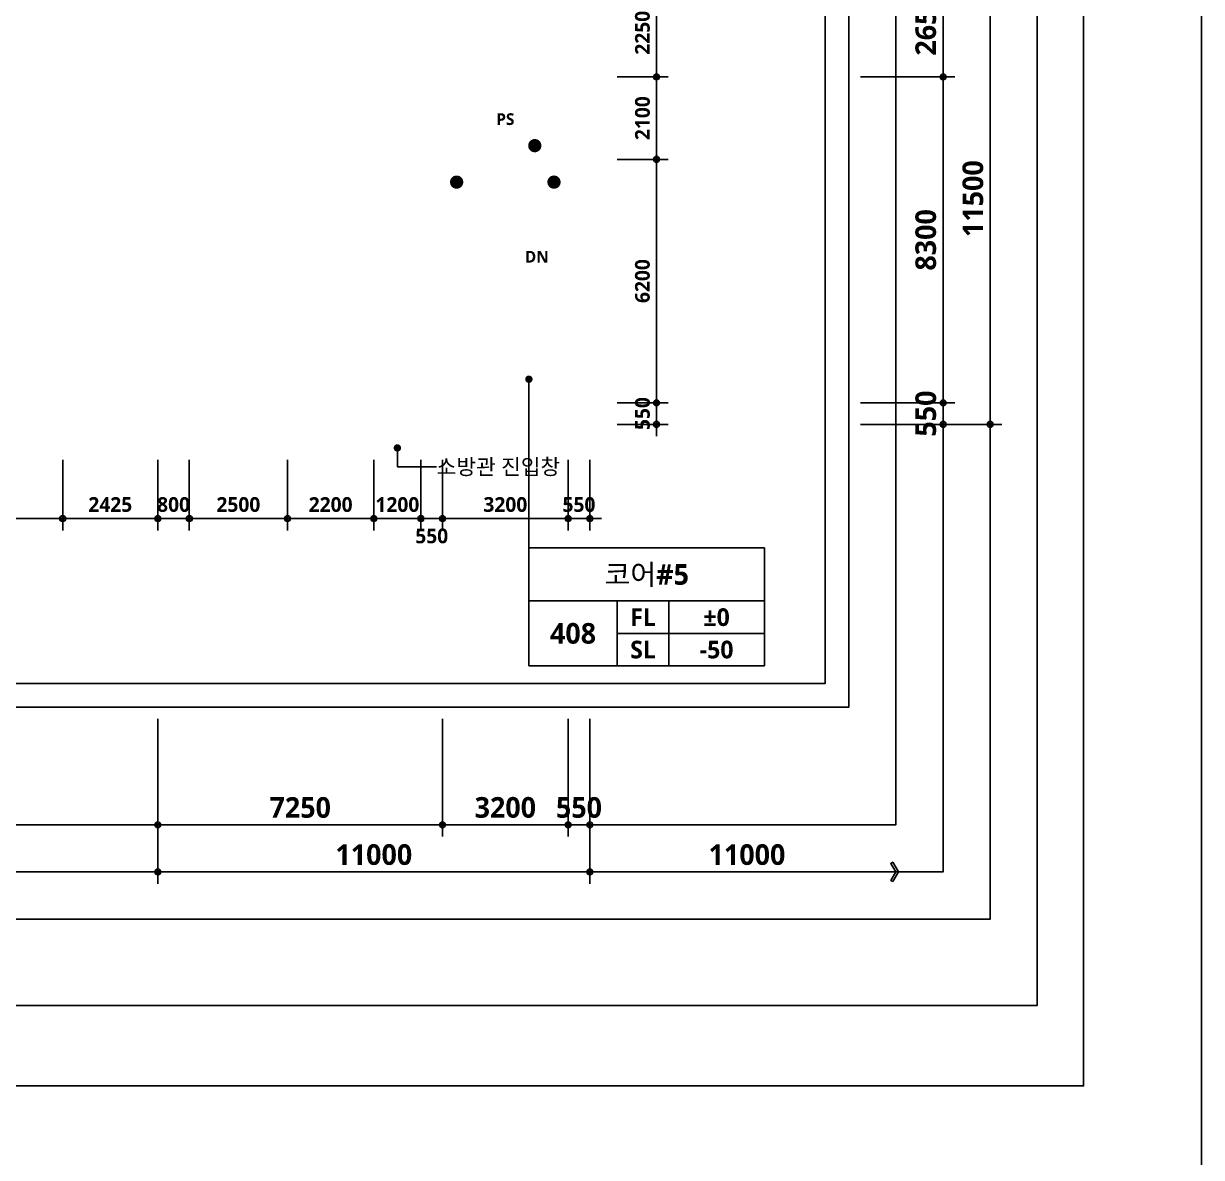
# Model space of a CAD drawing. Header units: millimetres. Extents: x -63924 to 190228206, y 0 to 456875599.
# Drawn here: x 59098 to 89100, y 644677 to 673560 of the extents above; entities that cross this region are included whole.
import ezdxf
from ezdxf.enums import TextEntityAlignment as Align

# ---------------------------------------------------------------- set-up
doc = ezdxf.new("R2010")
doc.units = ezdxf.units.MM
doc.header["$LTSCALE"] = 150
doc.header["$MEASUREMENT"] = 0
doc.header["$PDSIZE"] = -10
doc.layers.get('0').update_dxf_attribs({"linetype": 'CONTINUOUS'})
doc.layers.get('Defpoints').update_dxf_attribs({"color": 153, "linetype": 'CONTINUOUS'})
for name, color, linetype in [('A-ANNO-DIM', 4, 'CONTINUOUS'), ('A-ANNO-GRA1', 7, 'CONTINUOUS'), ('A-ANNO-LEAD', 4, 'CONTINUOUS'), ('A-ANNO-TEXT1', 7, 'CONTINUOUS'), ('A-ANNO-TEXT2', 3, 'CONTINUOUS'), ('A-FLOR-MARK-ARCH', 1, 'CONTINUOUS'), ('A-ST-AXIS-DIM', 7, 'CONTINUOUS')]:
    doc.layers.add(name, color=color, linetype=linetype)
for name, color, linetype, plot in [('Defpoint', 161, 'CONTINUOUS', False), ('G(그리드1)', 185, 'CONTINUOUS', False), ('G(그리드2)', 235, 'CONTINUOUS', False)]:
    doc.layers.add(name, color=color, linetype=linetype, plot=plot)
doc.styles.add('2020음성 1차', font='')
doc.styles.add('SH_나눔', font='')
doc.styles.add('SH_대대리576', font='')
doc.styles.add('SH_진천_나눔', font='')
doc.styles.get('2020음성 1차').set_extended_font_data('NanumGothic', bold=True)
doc.styles.get('SH_나눔').set_extended_font_data('NanumGothic', bold=True)
doc.styles.get('SH_대대리576').set_extended_font_data('NanumGothic', bold=True)
doc.styles.get('SH_진천_나눔').set_extended_font_data('NanumGothic', bold=True)
doc.dimstyles.new('SHP 300', dxfattribs={"dimscale": 150, "dimtxt": 3.5, "dimasz": 1, "dimexe": 2, "dimexo": 2, "dimgap": 1, "dimtad": 1, "dimdec": 0, "dimzin": 0, "dimdsep": 46, "dimtxsty": 'SH_대대리576', "dimblk": 'DIMDOT', "dimcen": 0.09, "dimclrt": 3, "dimadec": 0, "dimazin": 1, "dimtfac": 1, "dimtdec": 0, "dimtix": 1, "dimtmove": 2, "dimatfit": 0, "dimldrblk": 'DIMDOT', "dimfxl": 1, "dimtolj": 1, "dimtzin": 0, "dimarcsym": 0})
doc.dimstyles.new('SHP300내부', dxfattribs={"dimscale": 150, "dimtxt": 2.5, "dimasz": 1, "dimexe": 2, "dimexo": 2, "dimgap": 1, "dimtad": 1, "dimdec": 0, "dimzin": 0, "dimdsep": 46, "dimtxsty": 'SH_대대리576', "dimblk": 'DIMDOT', "dimcen": 0.09, "dimclrd": 256, "dimclre": 256, "dimclrt": 3, "dimadec": 0, "dimazin": 1, "dimtfac": 1, "dimtdec": 0, "dimtix": 1, "dimtmove": 2, "dimatfit": 0, "dimldrblk": 'DIMDOT', "dimfxl": 1, "dimtolj": 1, "dimtzin": 0, "dimlwd": -1, "dimlwe": -1, "dimarcsym": 0})

# ---------------------------------------------------------------- blocks, each defined once
blk = doc.blocks.new('DIMDOT')
at = {"color": 0}
blk.add_line((-2, 0), (2, 0), dxfattribs=at)
for radius in [0.5, 0.25]:
    blk.add_circle((0, 0), radius, dxfattribs=at)
blk = doc.blocks.new('*D1389')
at = {"layer": 'A-ST-AXIS-DIM', "color": 0, "lineweight": -2, "transparency": 16777216}
for p, q in [((51520, 655850), (51520, 651650)), ((62520, 655850), (62520, 651650)), ((62370, 651950), (51670, 651950))]:
    blk.add_line(p, q, dxfattribs=at)
at = {"layer": 'Defpoints', "color": 0, "transparency": 16777216}
for p in [(51520, 656150), (62520, 656150), (51520, 651950)]:
    blk.add_point(p, dxfattribs=at)
at = {"layer": 'A-ST-AXIS-DIM', "color": 0, "linetype": 'ByBlock', "lineweight": -2, "transparency": 16777216, "xscale": 150, "yscale": 150, "zscale": 150, "rotation": 180}
blk.add_blockref('DIMDOT', (51520, 651950), dxfattribs=at)
at = {"layer": 'A-ST-AXIS-DIM', "color": 0, "linetype": 'ByBlock', "lineweight": -2, "transparency": 16777216, "xscale": 150, "yscale": 150, "zscale": 150}
blk.add_blockref('DIMDOT', (62520, 651950), dxfattribs=at)
at = {"layer": 'A-ST-AXIS-DIM', "color": 3, "transparency": 16777216, "insert": (57020, 652388), "char_height": 525, "attachment_point": 5, "style": 'SH_대대리576'}
blk.add_mtext('\\A1;11000', dxfattribs=at)
blk = doc.blocks.new('*D1390')
at = {"layer": 'A-ST-AXIS-DIM', "color": 0, "lineweight": -2, "transparency": 16777216}
for p, q in [((62520, 655850), (62520, 651650)), ((73520, 655850), (73520, 651650)), ((62670, 651950), (73370, 651950))]:
    blk.add_line(p, q, dxfattribs=at)
at = {"layer": 'Defpoints', "color": 0, "transparency": 16777216}
for p in [(62520, 656150), (73520, 656150), (73520, 651950)]:
    blk.add_point(p, dxfattribs=at)
at = {"layer": 'A-ST-AXIS-DIM', "color": 0, "linetype": 'ByBlock', "lineweight": -2, "transparency": 16777216, "xscale": 150, "yscale": 150, "zscale": 150, "rotation": 180}
blk.add_blockref('DIMDOT', (62520, 651950), dxfattribs=at)
at = {"layer": 'A-ST-AXIS-DIM', "color": 0, "linetype": 'ByBlock', "lineweight": -2, "transparency": 16777216, "xscale": 150, "yscale": 150, "zscale": 150}
blk.add_blockref('DIMDOT', (73520, 651950), dxfattribs=at)
at = {"layer": 'A-ST-AXIS-DIM', "color": 3, "transparency": 16777216, "insert": (68020, 652388), "char_height": 525, "attachment_point": 5, "style": 'SH_대대리576'}
blk.add_mtext('\\A1;11000', dxfattribs=at)
blk = doc.blocks.new('*D1391')
at = {"layer": 'A-ST-AXIS-DIM', "color": 0, "lineweight": -2, "transparency": 16777216}
for p, q in [((72970, 655850), (72970, 652850)), ((73520, 655850), (73520, 652850)), ((72820, 653150), (72670, 653150)), ((72970, 653150), (73520, 653150)), ((73670, 653150), (73820, 653150))]:
    blk.add_line(p, q, dxfattribs=at)
at = {"layer": 'Defpoints', "color": 0, "transparency": 16777216}
for p in [(72970, 656150), (73520, 656150), (73520, 653150)]:
    blk.add_point(p, dxfattribs=at)
at = {"layer": 'A-ST-AXIS-DIM', "color": 0, "linetype": 'ByBlock', "lineweight": -2, "transparency": 16777216, "xscale": 150, "yscale": 150, "zscale": 150}
blk.add_blockref('DIMDOT', (72970, 653150), dxfattribs=at)
at = {"layer": 'A-ST-AXIS-DIM', "color": 0, "linetype": 'ByBlock', "lineweight": -2, "transparency": 16777216, "xscale": 150, "yscale": 150, "zscale": 150, "rotation": 180}
blk.add_blockref('DIMDOT', (73520, 653150), dxfattribs=at)
at = {"layer": 'A-ST-AXIS-DIM', "color": 3, "transparency": 16777216, "insert": (73245, 653589), "char_height": 525, "attachment_point": 5, "style": 'SH_대대리576'}
blk.add_mtext('\\A1;550', dxfattribs=at)
blk = doc.blocks.new('*D1392')
at = {"layer": 'A-ST-AXIS-DIM', "color": 0, "lineweight": -2, "transparency": 16777216}
for p, q in [((69770, 655850), (69770, 652850)), ((72970, 655850), (72970, 652850)), ((72820, 653150), (69920, 653150))]:
    blk.add_line(p, q, dxfattribs=at)
at = {"layer": 'Defpoints', "color": 0, "transparency": 16777216}
for p in [(69770, 656150), (72970, 656150), (69770, 653150)]:
    blk.add_point(p, dxfattribs=at)
at = {"layer": 'A-ST-AXIS-DIM', "color": 0, "linetype": 'ByBlock', "lineweight": -2, "transparency": 16777216, "xscale": 150, "yscale": 150, "zscale": 150, "rotation": 180}
blk.add_blockref('DIMDOT', (69770, 653150), dxfattribs=at)
at = {"layer": 'A-ST-AXIS-DIM', "color": 0, "linetype": 'ByBlock', "lineweight": -2, "transparency": 16777216, "xscale": 150, "yscale": 150, "zscale": 150}
blk.add_blockref('DIMDOT', (72970, 653150), dxfattribs=at)
at = {"layer": 'A-ST-AXIS-DIM', "color": 3, "transparency": 16777216, "insert": (71370, 653590), "char_height": 525, "attachment_point": 5, "style": 'SH_대대리576'}
blk.add_mtext('\\A1;3200', dxfattribs=at)
blk = doc.blocks.new('*D1397')
at = {"layer": 'A-ST-AXIS-DIM', "color": 0, "lineweight": -2, "transparency": 16777216}
for p, q in [((62520, 655850), (62520, 652850)), ((69770, 655850), (69770, 652850)), ((69620, 653150), (62670, 653150))]:
    blk.add_line(p, q, dxfattribs=at)
at = {"layer": 'Defpoints', "color": 0, "transparency": 16777216}
for p in [(62520, 656150), (69770, 656150), (62520, 653150)]:
    blk.add_point(p, dxfattribs=at)
at = {"layer": 'A-ST-AXIS-DIM', "color": 0, "linetype": 'ByBlock', "lineweight": -2, "transparency": 16777216, "xscale": 150, "yscale": 150, "zscale": 150, "rotation": 180}
blk.add_blockref('DIMDOT', (62520, 653150), dxfattribs=at)
at = {"layer": 'A-ST-AXIS-DIM', "color": 0, "linetype": 'ByBlock', "lineweight": -2, "transparency": 16777216, "xscale": 150, "yscale": 150, "zscale": 150}
blk.add_blockref('DIMDOT', (69770, 653150), dxfattribs=at)
at = {"layer": 'A-ST-AXIS-DIM', "color": 3, "transparency": 16777216, "insert": (66145, 653589), "char_height": 525, "attachment_point": 5, "style": 'SH_대대리576'}
blk.add_mtext('\\A1;7250', dxfattribs=at)
blk = doc.blocks.new('*D1411')
at = {"layer": 'A-ST-AXIS-DIM', "color": 0, "lineweight": -2, "transparency": 16777216}
for p, q in [((80420, 674850), (84020, 674850)), ((83720, 674700), (83720, 663500)), ((80420, 663350), (84020, 663350))]:
    blk.add_line(p, q, dxfattribs=at)
at = {"layer": 'Defpoints', "color": 0, "transparency": 16777216}
for p in [(80120, 674850), (80120, 663350), (83720, 663350)]:
    blk.add_point(p, dxfattribs=at)
at = {"layer": 'A-ST-AXIS-DIM', "color": 0, "linetype": 'ByBlock', "lineweight": -2, "transparency": 16777216, "xscale": 150, "yscale": 150, "zscale": 150}
for p, rotation in [((83720, 674850), 90), ((83720, 663350), 270)]:
    blk.add_blockref('DIMDOT', p, dxfattribs=dict(at, rotation=rotation))
at = {"layer": 'A-ST-AXIS-DIM', "color": 3, "transparency": 16777216, "insert": (83281, 669100), "char_height": 525, "attachment_point": 5, "rotation": 90, "style": 'SH_대대리576'}
blk.add_mtext('\\A1;11500', dxfattribs=at)
blk = doc.blocks.new('*D1416')
at = {"layer": 'A-ST-AXIS-DIM', "color": 0, "lineweight": -2, "transparency": 16777216}
for p, q in [((82520, 664050), (82520, 664200)), ((80420, 663900), (82820, 663900)), ((82520, 663900), (82520, 663350)), ((80420, 663350), (82820, 663350)), ((82520, 663200), (82520, 663050))]:
    blk.add_line(p, q, dxfattribs=at)
at = {"layer": 'Defpoints', "color": 0, "transparency": 16777216}
for p in [(80120, 663900), (80120, 663350), (82520, 663350)]:
    blk.add_point(p, dxfattribs=at)
at = {"layer": 'A-ST-AXIS-DIM', "color": 0, "linetype": 'ByBlock', "lineweight": -2, "transparency": 16777216, "xscale": 150, "yscale": 150, "zscale": 150}
for p, rotation in [((82520, 663900), 270), ((82520, 663350), 90)]:
    blk.add_blockref('DIMDOT', p, dxfattribs=dict(at, rotation=rotation))
at = {"layer": 'A-ST-AXIS-DIM', "color": 3, "transparency": 16777216, "insert": (82081, 663625), "char_height": 525, "attachment_point": 5, "rotation": 90, "style": 'SH_대대리576'}
blk.add_mtext('\\A1;550', dxfattribs=at)
blk = doc.blocks.new('*D1417')
at = {"layer": 'A-ST-AXIS-DIM', "color": 0, "lineweight": -2, "transparency": 16777216}
for p, q in [((80420, 672200), (82820, 672200)), ((82520, 664050), (82520, 672050)), ((80420, 663900), (82820, 663900))]:
    blk.add_line(p, q, dxfattribs=at)
at = {"layer": 'Defpoints', "color": 0, "transparency": 16777216}
for p in [(80120, 672200), (82520, 672200), (80120, 663900)]:
    blk.add_point(p, dxfattribs=at)
at = {"layer": 'A-ST-AXIS-DIM', "color": 0, "linetype": 'ByBlock', "lineweight": -2, "transparency": 16777216, "xscale": 150, "yscale": 150, "zscale": 150}
for p, rotation in [((82520, 672200), 90), ((82520, 663900), 270)]:
    blk.add_blockref('DIMDOT', p, dxfattribs=dict(at, rotation=rotation))
at = {"layer": 'A-ST-AXIS-DIM', "color": 3, "transparency": 16777216, "insert": (82080, 668050), "char_height": 525, "attachment_point": 5, "rotation": 90, "style": 'SH_대대리576'}
blk.add_mtext('\\A1;8300', dxfattribs=at)
blk = doc.blocks.new('*D1418')
at = {"layer": 'A-ST-AXIS-DIM', "color": 0, "lineweight": -2, "transparency": 16777216}
for p, q in [((80420, 674850), (82820, 674850)), ((82520, 674700), (82520, 672350)), ((80420, 672200), (82820, 672200))]:
    blk.add_line(p, q, dxfattribs=at)
at = {"layer": 'Defpoints', "color": 0, "transparency": 16777216}
for p in [(80120, 674850), (80120, 672200), (82520, 672200)]:
    blk.add_point(p, dxfattribs=at)
at = {"layer": 'A-ST-AXIS-DIM', "color": 0, "linetype": 'ByBlock', "lineweight": -2, "transparency": 16777216, "xscale": 150, "yscale": 150, "zscale": 150}
for p, rotation in [((82520, 674850), 90), ((82520, 672200), 270)]:
    blk.add_blockref('DIMDOT', p, dxfattribs=dict(at, rotation=rotation))
at = {"layer": 'A-ST-AXIS-DIM', "color": 3, "transparency": 16777216, "insert": (82080, 673525), "char_height": 525, "attachment_point": 5, "rotation": 90, "style": 'SH_대대리576'}
blk.add_mtext('\\A1;2650', dxfattribs=at)
blk = doc.blocks.new('G$C9D92D8A7')
at = {"layer": 'A-ANNO-GRA1'}
for p, q in [((0, 11), (40, 11)), ((15, 11), (15, 0)), ((23.75, 11), (23.75, 0)), ((15, 5.5), (40, 5.5))]:
    blk.add_line(p, q, dxfattribs=at)
blk.add_lwpolyline([(0, 20), (0, 0), (40, 0), (40, 20)], close=True, dxfattribs=at)
at = {"style": '2020음성 1차'}
for tag, height, p in [('실명', 3.5, (20, 15.5)), ('마감레벨', 3, (31.875, 8.25)), ('실번호', 3.5, (7.5, 5.5)), ('구조레벨', 3, (31.875, 2.75))]:
    blk.add_attdef(tag, text='', height=height, dxfattribs=at).set_placement(p, align=Align.MIDDLE_CENTER)
at = {"layer": 'A-ANNO-TEXT1', "style": 'SH_나눔'}
for s, p in [('FL', (19.375, 8.25)), ('SL', (19.375, 2.75))]:
    blk.add_text(s, height=3, dxfattribs=at).set_placement(p, align=Align.MIDDLE)
blk = doc.blocks.new('*D2145')
at = {"layer": 'A-ANNO-DIM', "transparency": 16777216}
for p, q in [((74220, 674450), (75520, 674450)), ((75220, 674300), (75220, 672350)), ((74220, 672200), (75520, 672200))]:
    blk.add_line(p, q, dxfattribs=at)
at = {"layer": 'Defpoints', "color": 0, "transparency": 16777216}
for p in [(73920, 674450), (73920, 672200), (75220, 672200)]:
    blk.add_point(p, dxfattribs=at)
at = {"layer": 'A-ANNO-DIM', "linetype": 'ByBlock', "transparency": 16777216, "xscale": 150, "yscale": 150, "zscale": 150}
for p, rotation in [((75220, 674450), 90), ((75220, 672200), 270)]:
    blk.add_blockref('DIMDOT', p, dxfattribs=dict(at, rotation=rotation))
at = {"layer": 'A-ANNO-DIM', "color": 3, "transparency": 16777216, "insert": (74863, 673325), "char_height": 375, "attachment_point": 5, "rotation": 90, "style": 'SH_대대리576'}
blk.add_mtext('\\A1;2250', dxfattribs=at)
blk = doc.blocks.new('*D2146')
at = {"layer": 'A-ANNO-DIM', "transparency": 16777216}
for p, q in [((74220, 672200), (75520, 672200)), ((75220, 670250), (75220, 672050)), ((74220, 670100), (75520, 670100))]:
    blk.add_line(p, q, dxfattribs=at)
at = {"layer": 'Defpoints', "color": 0, "transparency": 16777216}
for p in [(73920, 672200), (75220, 672200), (73920, 670100)]:
    blk.add_point(p, dxfattribs=at)
at = {"layer": 'A-ANNO-DIM', "linetype": 'ByBlock', "transparency": 16777216, "xscale": 150, "yscale": 150, "zscale": 150}
for p, rotation in [((75220, 672200), 90), ((75220, 670100), 270)]:
    blk.add_blockref('DIMDOT', p, dxfattribs=dict(at, rotation=rotation))
at = {"layer": 'A-ANNO-DIM', "color": 3, "transparency": 16777216, "insert": (74864, 671150), "char_height": 375, "attachment_point": 5, "rotation": 90, "style": 'SH_대대리576'}
blk.add_mtext('\\A1;2100', dxfattribs=at)
blk = doc.blocks.new('*D2147')
at = {"layer": 'A-ANNO-DIM', "transparency": 16777216}
for p, q in [((74220, 670100), (75520, 670100)), ((75220, 669950), (75220, 664050)), ((74220, 663900), (75520, 663900))]:
    blk.add_line(p, q, dxfattribs=at)
at = {"layer": 'Defpoints', "color": 0, "transparency": 16777216}
for p in [(73920, 670100), (73920, 663900), (75220, 663900)]:
    blk.add_point(p, dxfattribs=at)
at = {"layer": 'A-ANNO-DIM', "linetype": 'ByBlock', "transparency": 16777216, "xscale": 150, "yscale": 150, "zscale": 150}
for p, rotation in [((75220, 670100), 90), ((75220, 663900), 270)]:
    blk.add_blockref('DIMDOT', p, dxfattribs=dict(at, rotation=rotation))
at = {"layer": 'A-ANNO-DIM', "color": 3, "transparency": 16777216, "insert": (74863, 667000), "char_height": 375, "attachment_point": 5, "rotation": 90, "style": 'SH_대대리576'}
blk.add_mtext('\\A1;6200', dxfattribs=at)
blk = doc.blocks.new('*D2148')
at = {"layer": 'A-ANNO-DIM', "transparency": 16777216}
for p, q in [((75220, 664050), (75220, 664200)), ((74220, 663900), (75520, 663900)), ((75220, 663350), (75220, 663900)), ((74220, 663350), (75520, 663350)), ((75220, 663200), (75220, 663050))]:
    blk.add_line(p, q, dxfattribs=at)
at = {"layer": 'Defpoints', "color": 0, "transparency": 16777216}
for p in [(73920, 663900), (75220, 663900), (73920, 663350)]:
    blk.add_point(p, dxfattribs=at)
at = {"layer": 'A-ANNO-DIM', "linetype": 'ByBlock', "transparency": 16777216, "xscale": 150, "yscale": 150, "zscale": 150}
for p, rotation in [((75220, 663900), 270), ((75220, 663350), 90)]:
    blk.add_blockref('DIMDOT', p, dxfattribs=dict(at, rotation=rotation))
at = {"layer": 'A-ANNO-DIM', "color": 3, "transparency": 16777216, "insert": (74864, 663625), "char_height": 375, "attachment_point": 5, "rotation": 90, "style": 'SH_대대리576'}
blk.add_mtext('\\A1;550', dxfattribs=at)
blk = doc.blocks.new('*D2273')
at = {"layer": 'A-ANNO-DIM', "transparency": 16777216}
for p, q in [((53945, 662450), (53945, 660650)), ((60095, 662450), (60095, 660650)), ((59945, 660950), (54095, 660950))]:
    blk.add_line(p, q, dxfattribs=at)
at = {"layer": 'Defpoints', "color": 0, "transparency": 16777216}
for p in [(53945, 662750), (60095, 662750), (53945, 660950)]:
    blk.add_point(p, dxfattribs=at)
at = {"layer": 'A-ANNO-DIM', "linetype": 'ByBlock', "transparency": 16777216, "xscale": 150, "yscale": 150, "zscale": 150, "rotation": 180}
blk.add_blockref('DIMDOT', (53945, 660950), dxfattribs=at)
at = {"layer": 'A-ANNO-DIM', "linetype": 'ByBlock', "transparency": 16777216, "xscale": 150, "yscale": 150, "zscale": 150}
blk.add_blockref('DIMDOT', (60095, 660950), dxfattribs=at)
at = {"layer": 'A-ANNO-DIM', "color": 3, "transparency": 16777216, "insert": (57020, 661307), "char_height": 375, "attachment_point": 5, "style": 'SH_대대리576'}
blk.add_mtext('\\A1;6150', dxfattribs=at)
blk = doc.blocks.new('*D2274')
at = {"layer": 'A-ANNO-DIM', "transparency": 16777216}
for p, q in [((60095, 662450), (60095, 660650)), ((62520, 662450), (62520, 660650)), ((60245, 660950), (62370, 660950))]:
    blk.add_line(p, q, dxfattribs=at)
at = {"layer": 'Defpoints', "color": 0, "transparency": 16777216}
for p in [(60095, 662750), (62520, 662750), (62520, 660950)]:
    blk.add_point(p, dxfattribs=at)
at = {"layer": 'A-ANNO-DIM', "linetype": 'ByBlock', "transparency": 16777216, "xscale": 150, "yscale": 150, "zscale": 150, "rotation": 180}
blk.add_blockref('DIMDOT', (60095, 660950), dxfattribs=at)
at = {"layer": 'A-ANNO-DIM', "linetype": 'ByBlock', "transparency": 16777216, "xscale": 150, "yscale": 150, "zscale": 150}
blk.add_blockref('DIMDOT', (62520, 660950), dxfattribs=at)
at = {"layer": 'A-ANNO-DIM', "color": 3, "transparency": 16777216, "insert": (61307, 661307), "char_height": 375, "attachment_point": 5, "style": 'SH_대대리576'}
blk.add_mtext('\\A1;2425', dxfattribs=at)
blk = doc.blocks.new('*D2275')
at = {"layer": 'A-ANNO-DIM', "transparency": 16777216}
for p, q in [((62520, 662450), (62520, 660650)), ((63320, 662450), (63320, 660650)), ((62370, 660950), (62220, 660950)), ((63320, 660950), (62520, 660950)), ((63470, 660950), (63620, 660950))]:
    blk.add_line(p, q, dxfattribs=at)
at = {"layer": 'Defpoints', "color": 0, "transparency": 16777216}
for p in [(62520, 662750), (63320, 662750), (62520, 660950)]:
    blk.add_point(p, dxfattribs=at)
at = {"layer": 'A-ANNO-DIM', "linetype": 'ByBlock', "transparency": 16777216, "xscale": 150, "yscale": 150, "zscale": 150}
blk.add_blockref('DIMDOT', (62520, 660950), dxfattribs=at)
at = {"layer": 'A-ANNO-DIM', "linetype": 'ByBlock', "transparency": 16777216, "xscale": 150, "yscale": 150, "zscale": 150, "rotation": 180}
blk.add_blockref('DIMDOT', (63320, 660950), dxfattribs=at)
at = {"layer": 'A-ANNO-DIM', "color": 3, "transparency": 16777216, "insert": (62920, 661307), "char_height": 375, "attachment_point": 5, "style": 'SH_대대리576'}
blk.add_mtext('\\A1;800', dxfattribs=at)
blk = doc.blocks.new('*D2276')
at = {"layer": 'A-ANNO-DIM', "transparency": 16777216}
for p, q in [((63320, 662450), (63320, 660650)), ((65820, 662450), (65820, 660650)), ((63470, 660950), (65670, 660950))]:
    blk.add_line(p, q, dxfattribs=at)
at = {"layer": 'Defpoints', "color": 0, "transparency": 16777216}
for p in [(63320, 662750), (65820, 662750), (65820, 660950)]:
    blk.add_point(p, dxfattribs=at)
at = {"layer": 'A-ANNO-DIM', "linetype": 'ByBlock', "transparency": 16777216, "xscale": 150, "yscale": 150, "zscale": 150, "rotation": 180}
blk.add_blockref('DIMDOT', (63320, 660950), dxfattribs=at)
at = {"layer": 'A-ANNO-DIM', "linetype": 'ByBlock', "transparency": 16777216, "xscale": 150, "yscale": 150, "zscale": 150}
blk.add_blockref('DIMDOT', (65820, 660950), dxfattribs=at)
at = {"layer": 'A-ANNO-DIM', "color": 3, "transparency": 16777216, "insert": (64570, 661307), "char_height": 375, "attachment_point": 5, "style": 'SH_대대리576'}
blk.add_mtext('\\A1;2500', dxfattribs=at)
blk = doc.blocks.new('*D2277')
at = {"layer": 'A-ANNO-DIM', "transparency": 16777216}
for p, q in [((65820, 662450), (65820, 660650)), ((68020, 662450), (68020, 660650)), ((67870, 660950), (65970, 660950))]:
    blk.add_line(p, q, dxfattribs=at)
at = {"layer": 'Defpoints', "color": 0, "transparency": 16777216}
for p in [(65820, 662750), (68020, 662750), (65820, 660950)]:
    blk.add_point(p, dxfattribs=at)
at = {"layer": 'A-ANNO-DIM', "linetype": 'ByBlock', "transparency": 16777216, "xscale": 150, "yscale": 150, "zscale": 150, "rotation": 180}
blk.add_blockref('DIMDOT', (65820, 660950), dxfattribs=at)
at = {"layer": 'A-ANNO-DIM', "linetype": 'ByBlock', "transparency": 16777216, "xscale": 150, "yscale": 150, "zscale": 150}
blk.add_blockref('DIMDOT', (68020, 660950), dxfattribs=at)
at = {"layer": 'A-ANNO-DIM', "color": 3, "transparency": 16777216, "insert": (66920, 661306), "char_height": 375, "attachment_point": 5, "style": 'SH_대대리576'}
blk.add_mtext('\\A1;2200', dxfattribs=at)
blk = doc.blocks.new('*D2278')
at = {"layer": 'A-ANNO-DIM', "transparency": 16777216}
for p, q in [((68020, 662450), (68020, 660650)), ((69220, 662450), (69220, 660650)), ((67870, 660950), (67720, 660950)), ((68020, 660950), (69220, 660950)), ((69370, 660950), (69520, 660950))]:
    blk.add_line(p, q, dxfattribs=at)
at = {"layer": 'Defpoints', "color": 0, "transparency": 16777216}
for p in [(68020, 662750), (69220, 662750), (69220, 660950)]:
    blk.add_point(p, dxfattribs=at)
at = {"layer": 'A-ANNO-DIM', "linetype": 'ByBlock', "transparency": 16777216, "xscale": 150, "yscale": 150, "zscale": 150}
blk.add_blockref('DIMDOT', (68020, 660950), dxfattribs=at)
at = {"layer": 'A-ANNO-DIM', "linetype": 'ByBlock', "transparency": 16777216, "xscale": 150, "yscale": 150, "zscale": 150, "rotation": 180}
blk.add_blockref('DIMDOT', (69220, 660950), dxfattribs=at)
at = {"layer": 'A-ANNO-DIM', "color": 3, "transparency": 16777216, "insert": (68620, 661306), "char_height": 375, "attachment_point": 5, "style": 'SH_대대리576'}
blk.add_mtext('\\A1;1200', dxfattribs=at)
blk = doc.blocks.new('*D2279')
at = {"layer": 'A-ANNO-DIM', "transparency": 16777216}
for p, q in [((69220, 662450), (69220, 660650)), ((69770, 662450), (69770, 660650)), ((69070, 660950), (68920, 660950)), ((69770, 660950), (69220, 660950)), ((69920, 660950), (70070, 660950))]:
    blk.add_line(p, q, dxfattribs=at)
at = {"layer": 'Defpoints', "color": 0, "transparency": 16777216}
for p in [(69220, 662750), (69770, 662750), (69220, 660950)]:
    blk.add_point(p, dxfattribs=at)
at = {"layer": 'A-ANNO-DIM', "linetype": 'ByBlock', "transparency": 16777216, "xscale": 150, "yscale": 150, "zscale": 150}
blk.add_blockref('DIMDOT', (69220, 660950), dxfattribs=at)
at = {"layer": 'A-ANNO-DIM', "linetype": 'ByBlock', "transparency": 16777216, "xscale": 150, "yscale": 150, "zscale": 150, "rotation": 180}
blk.add_blockref('DIMDOT', (69770, 660950), dxfattribs=at)
at = {"layer": 'A-ANNO-DIM', "color": 3, "transparency": 16777216, "insert": (69495, 660506), "char_height": 375, "attachment_point": 5, "style": 'SH_대대리576'}
blk.add_mtext('\\A1;550', dxfattribs=at)
blk = doc.blocks.new('*D2280')
at = {"layer": 'A-ANNO-DIM', "transparency": 16777216}
for p, q in [((69770, 662450), (69770, 660650)), ((72970, 662450), (72970, 660650)), ((69920, 660950), (72820, 660950))]:
    blk.add_line(p, q, dxfattribs=at)
at = {"layer": 'Defpoints', "color": 0, "transparency": 16777216}
for p in [(69770, 662750), (72970, 662750), (72970, 660950)]:
    blk.add_point(p, dxfattribs=at)
at = {"layer": 'A-ANNO-DIM', "linetype": 'ByBlock', "transparency": 16777216, "xscale": 150, "yscale": 150, "zscale": 150, "rotation": 180}
blk.add_blockref('DIMDOT', (69770, 660950), dxfattribs=at)
at = {"layer": 'A-ANNO-DIM', "linetype": 'ByBlock', "transparency": 16777216, "xscale": 150, "yscale": 150, "zscale": 150}
blk.add_blockref('DIMDOT', (72970, 660950), dxfattribs=at)
at = {"layer": 'A-ANNO-DIM', "color": 3, "transparency": 16777216, "insert": (71370, 661307), "char_height": 375, "attachment_point": 5, "style": 'SH_대대리576'}
blk.add_mtext('\\A1;3200', dxfattribs=at)
blk = doc.blocks.new('*D2281')
at = {"layer": 'A-ANNO-DIM', "transparency": 16777216}
for p, q in [((72970, 662450), (72970, 660650)), ((73520, 662450), (73520, 660650)), ((72820, 660950), (72670, 660950)), ((73520, 660950), (72970, 660950)), ((73670, 660950), (73820, 660950))]:
    blk.add_line(p, q, dxfattribs=at)
at = {"layer": 'Defpoints', "color": 0, "transparency": 16777216}
for p in [(72970, 662750), (73520, 662750), (72970, 660950)]:
    blk.add_point(p, dxfattribs=at)
at = {"layer": 'A-ANNO-DIM', "linetype": 'ByBlock', "transparency": 16777216, "xscale": 150, "yscale": 150, "zscale": 150}
blk.add_blockref('DIMDOT', (72970, 660950), dxfattribs=at)
at = {"layer": 'A-ANNO-DIM', "linetype": 'ByBlock', "transparency": 16777216, "xscale": 150, "yscale": 150, "zscale": 150, "rotation": 180}
blk.add_blockref('DIMDOT', (73520, 660950), dxfattribs=at)
at = {"layer": 'A-ANNO-DIM', "color": 3, "transparency": 16777216, "insert": (73245, 661306), "char_height": 375, "attachment_point": 5, "style": 'SH_대대리576'}
blk.add_mtext('\\A1;550', dxfattribs=at)

msp = doc.modelspace()

# ---------------------------------------------------------------- linework, layer by layer
at = {"const_width": 93.8}
msp.add_lwpolyline([(71970, 664546.9, -1), (71970, 664453.1, -1)], format="xyb", close=True, dxfattribs=at)
msp.add_lwpolyline([(71970, 664500), (71970, 660202.2)])
at = {"layer": 'A-ANNO-LEAD', "const_width": 93.8}
msp.add_lwpolyline([(68620, 662796.9, 1), (68620, 662703.1, 1)], format="xyb", close=True, dxfattribs=at)
at = {"layer": 'A-ANNO-LEAD'}
msp.add_lwpolyline([(68620, 662750), (68620, 662270.1), (69620, 662270.1)], dxfattribs=at)
at = {"layer": 'A-FLOR-MARK-ARCH', "const_width": 168.8}
for points in [[(72035.6, 670449.7, 1), (72204.4, 670449.7, 1)], [(70045.2, 669520.8, 1), (70213.9, 669520.8, 1)], [(72524.6, 669520.8, 1), (72693.4, 669520.8, 1)]]:
    msp.add_lwpolyline(points, format="xyb", close=True, dxfattribs=at)
at = {"layer": 'A-ST-AXIS-DIM'}
msp.add_line((81380, 651950), (73670, 651950), dxfattribs=at)
at = {"layer": 'A-ST-AXIS-DIM', "linetype": 'Continuous'}
msp.add_lwpolyline([(81236.6, 651705.4), (81187.7, 651734.1), (81314.3, 651950), (81187.6, 652166), (81236.6, 652194.6), (81380, 651950)], close=True, dxfattribs=at)
msp.add_lwpolyline([(81236.6, 651705.4), (81187.7, 651734.1), (81314.3, 651950), (81187.6, 652166), (81236.6, 652194.6), (81380, 651950)], close=True, dxfattribs=at)
at = {"layer": 'Defpoint'}
for points in [[(0, 630000), (89100, 630000), (89100, 756000), (0, 756000)], [(3000, 753000), (86100, 753000), (86100, 646500), (3000, 646500)]]:
    msp.add_lwpolyline(points, close=True, dxfattribs=at)
at = {"layer": 'G(그리드1)'}
for points in [[(6120, 749950), (84920, 749950), (84920, 648550), (6120, 648550)], [(7320, 748750), (83720, 748750), (83720, 650750), (7320, 650750)], [(8520, 747550), (82520, 747550), (82520, 651950), (8520, 651950)], [(9720, 746350), (81320, 746350), (81320, 653150), (9720, 653150)], [(10920, 743350), (80120, 743350), (80120, 656150), (10920, 656150)]]:
    msp.add_lwpolyline(points, close=True, dxfattribs=at)
at = {"layer": 'G(그리드2)'}
msp.add_lwpolyline([(11520, 742750), (79520, 742750), (79520, 656750), (11520, 656750)], close=True, dxfattribs=at)

# ---------------------------------------------------------------- block references
at = {"layer": 'A-ANNO-TEXT1'}
ref = msp.add_blockref('G$C9D92D8A7', (71970, 657202.2), dxfattribs=dict(at, xscale=150, yscale=150, zscale=150))
ref.add_attrib('실명', '코어#5', dxfattribs={"layer": 'A-ANNO-TEXT2', "height": 525, "style": '2020음성 1차'}).set_placement((74970, 659527.2, 206000), align=Align.MIDDLE_CENTER)
ref.add_attrib('실번호', '408', dxfattribs={"layer": 'A-ANNO-TEXT2', "height": 525, "style": '2020음성 1차'}).set_placement((73095, 658027.2, 206000), align=Align.MIDDLE_CENTER)
ref.add_attrib('마감레벨', '%%p0', dxfattribs={"height": 450, "style": '2020음성 1차'}).set_placement((76751.2, 658439.7, 206000), align=Align.MIDDLE_CENTER)
ref.add_attrib('구조레벨', '-50', dxfattribs={"height": 450, "style": '2020음성 1차'}).set_placement((76751.2, 657614.7, 206000), align=Align.MIDDLE_CENTER)
at = {"layer": 'A-ST-AXIS-DIM', "xscale": -150, "yscale": 150, "zscale": 150}
msp.add_blockref('DIMDOT', (73520, 651950), dxfattribs=at)

# ---------------------------------------------------------------- texts
at = {"layer": 'A-ANNO-TEXT1', "style": 'SH_진천_나눔'}
for s, p in [('PS', (71370, 671125)), ('DN', (72170, 667620))]:
    msp.add_text(s, height=300, dxfattribs=at).set_placement(p, align=Align.MIDDLE)
at = {"layer": 'A-ANNO-TEXT1', "style": '2020음성 1차'}
msp.add_text('소방관 진입창', height=400, dxfattribs=at).set_placement((69620, 662270.1), align=Align.MIDDLE_LEFT)
at = {"layer": 'A-ST-AXIS-DIM', "color": 3, "insert": (77525, 652387.9), "char_height": 525, "attachment_point": 5, "style": 'SH_대대리576'}
msp.add_mtext('\\A1;11000', dxfattribs=at)

# ---------------------------------------------------------------- dimensions: what is measured, and where the dimension line sits
at = {"layer": 'A-ANNO-DIM'}
for base, p1, p2, angle, picture, middle in [((75220, 672200), (73920, 674450), (73920, 672200), 90, '*D2145', (74863.3, 673325)), ((75220, 672200), (73920, 670100), (73920, 672200), 270, '*D2146', (74863.9, 671150)), ((75220, 663900), (73920, 670100), (73920, 663900), 90, '*D2147', (74863.1, 667000)), ((75220, 663900), (73920, 663350), (73920, 663900), 270, '*D2148', (74863.9, 663625)), ((62520, 660950), (60095, 662750), (62520, 662750), 180, '*D2274', (61307.5, 661306.7)), ((65820, 660950), (63320, 662750), (65820, 662750), 180, '*D2276', (64570, 661306.7)), ((69220, 660950), (68020, 662750), (69220, 662750), 180, '*D2278', (68620, 661306.1)), ((72970, 660950), (69770, 662750), (72970, 662750), 180, '*D2280', (71370, 661306.9))]:
    dim = msp.add_linear_dim(base=base, p1=p1, p2=p2, angle=angle, dimstyle='SHP300내부', dxfattribs=at)
    dim.commit()
    dim.dimension.update_dxf_attribs({"geometry": picture, "text_midpoint": middle})
for base, p1, p2, picture, middle in [((53945, 660950), (60095, 662750), (53945, 662750), '*D2273', (57020, 661306.9)), ((62520, 660950), (63320, 662750), (62520, 662750), '*D2275', (62920, 661306.9)), ((65820, 660950), (68020, 662750), (65820, 662750), '*D2277', (66920, 661306.1)), ((72970, 660950), (73520, 662750), (72970, 662750), '*D2281', (73245, 661306.1))]:
    dim = msp.add_linear_dim(base=base, p1=p1, p2=p2, dimstyle='SHP300내부', dxfattribs=at)
    dim.commit()
    dim.dimension.update_dxf_attribs({"geometry": picture, "text_midpoint": middle})
dim = msp.add_linear_dim(base=(69220, 660950), p1=(69770, 662750), p2=(69220, 662750), dimstyle='SHP300내부', dxfattribs=at)
dim.commit()
dim.dimension.update_dxf_attribs({"geometry": '*D2279', "text_midpoint": (69495, 660506.1), "dimtype": 160})
at = {"layer": 'A-ST-AXIS-DIM'}
for base, p1, p2, angle, picture, middle in [((83720, 663350), (80120, 674850), (80120, 663350), 90, '*D1411', (83281.4, 669100)), ((82520, 672200), (80120, 674850), (80120, 672200), 90, '*D1418', (82080.3, 673525)), ((82520, 672200), (80120, 663900), (80120, 672200), 270, '*D1417', (82080.3, 668050)), ((82520, 663350), (80120, 663900), (80120, 663350), 90, '*D1416', (82081.4, 663625)), ((73520, 651950), (62520, 656150), (73520, 656150), 180, '*D1390', (68020, 652387.9)), ((73520, 653150), (72970, 656150), (73520, 656150), 180, '*D1391', (73245, 653588.6))]:
    dim = msp.add_linear_dim(base=base, p1=p1, p2=p2, angle=angle, dimstyle='SHP 300', override={"dimtxsty": 'SH_대대리576', "dimldrblk": 'DIMDOT'}, dxfattribs=at)
    dim.commit()
    dim.dimension.update_dxf_attribs({"geometry": picture, "text_midpoint": middle})
for base, p1, p2, picture, middle in [((51520, 651950), (62520, 656150), (51520, 656150), '*D1389', (57020, 652387.9)), ((62520, 653150), (69770, 656150), (62520, 656150), '*D1397', (66145, 653589.3)), ((69770, 653150), (72970, 656150), (69770, 656150), '*D1392', (71370, 653589.7))]:
    dim = msp.add_linear_dim(base=base, p1=p1, p2=p2, dimstyle='SHP 300', override={"dimtxsty": 'SH_대대리576', "dimldrblk": 'DIMDOT'}, dxfattribs=at)
    dim.commit()
    dim.dimension.update_dxf_attribs({"geometry": picture, "text_midpoint": middle})

doc.saveas('drawing.dxf')
